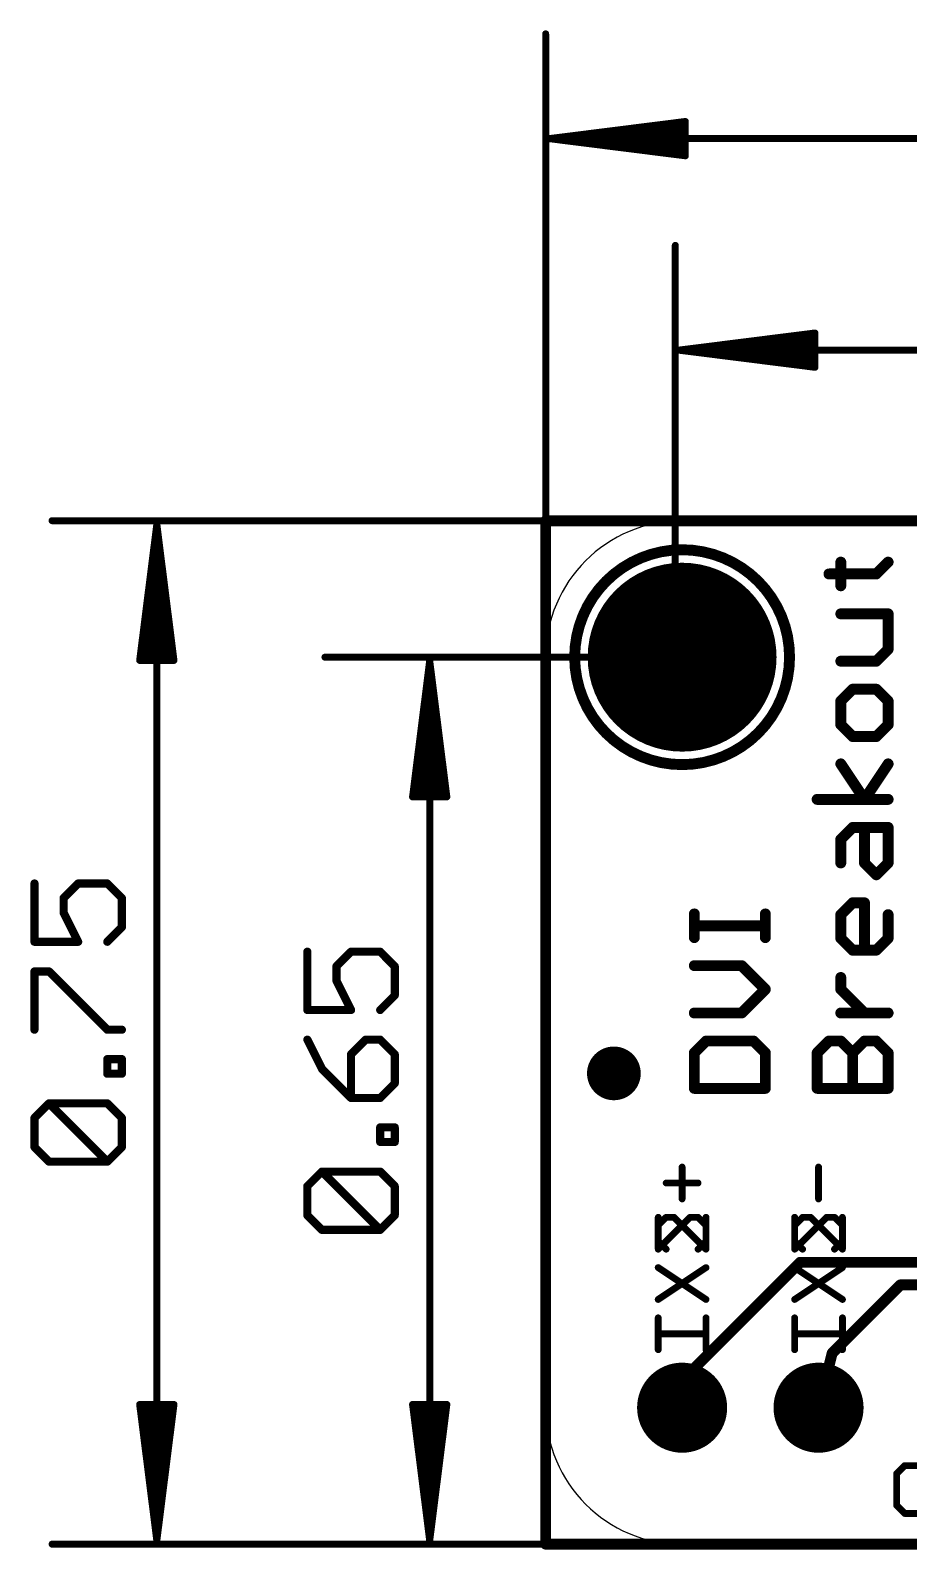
# Model space of a CAD drawing. Extents: x -9.6 to 36.6, y -0.1 to 28.5.
# Drawn here: x -9.59 to 6.76, y -0.1 to 28.18 of the extents above; entities that cross this region are included whole.
import ezdxf

# ---------------------------------------------------------------- set-up
doc = ezdxf.new("R2010")
doc.units = 0
for name, color, linetype in [('1', 12, 'CONTINUOUS'), ('16', 132, 'CONTINUOUS'), ('17', 110, 'CONTINUOUS'), ('20', 53, 'CONTINUOUS'), ('21', 40, 'CONTINUOUS'), ('22', 253, 'CONTINUOUS'), ('47', 253, 'CONTINUOUS')]:
    doc.layers.add(name, color=color, linetype=linetype)

# ---------------------------------------------------------------- blocks, each defined once
blk = doc.blocks.new('PIE')
at = {"const_width": 0.5}
blk.add_lwpolyline([(0, -0.25, 1), (0, 0.25, 1), (0, -0.25)], format="xyb", dxfattribs=at)
blk = doc.blocks.new('ROUNDP')
at = {"const_width": 0.5}
blk.add_lwpolyline([(0, -0.25, 1), (0, 0.25, 1), (0, -0.25)], format="xyb", dxfattribs=at)

msp = doc.modelspace()

# ---------------------------------------------------------------- linework, layer by layer
at = {"layer": '1', "const_width": 0.2032}
for points in [[(0, 19.05), (30.48, 19.05)], [(0, 0), (0, 19.05)], [(4.738, 5.246), (2.794, 3.302)], [(9.114, 5.246), (4.738, 5.246)], [(6.604, 4.826), (5.334, 3.556)], [(10.414, 4.826), (6.604, 4.826)], [(2.794, 3.302), (2.54, 2.54)], [(5.334, 3.556), (5.08, 2.54)], [(30.48, 0), (0, 0)]]:
    msp.add_lwpolyline(points, dxfattribs=at)
at = {"layer": '1', "const_width": 0.1016}
for points in [[(0, 19.1008, 1), (0, 18.9992)], [(0.0508, 19.05, 1), (-0.0508, 19.05)], [(4.738, 5.2968, 1), (4.738, 5.1952)], [(4.7739, 5.2101, 1), (4.7021, 5.2819)], [(6.604, 4.8768, 1), (6.604, 4.7752)], [(6.6399, 4.7901, 1), (6.5681, 4.8619)], [(2.8422, 3.2859, 1), (2.7458, 3.3181)], [(5.2981, 3.5919, 1), (5.3699, 3.5201)], [(5.3833, 3.5437, 1), (5.2847, 3.5683)], [(2.7581, 3.3379, 1), (2.8299, 3.2661)], [(2.4918, 2.5561, 1), (2.5882, 2.5239)], [(5.0307, 2.5523, 1), (5.1293, 2.5277)], [(0, 0.0508, 1), (0, -0.0508)], [(-0.0508, 0, 1), (0.0508, 0)]]:
    msp.add_lwpolyline(points, format="xyb", dxfattribs=at)
at = {"layer": '16', "const_width": 0.2032}
for points in [[(0, 19.05), (30.48, 19.05)], [(0, 0), (0, 19.05)], [(30.48, 0), (0, 0)]]:
    msp.add_lwpolyline(points, dxfattribs=at)
at = {"layer": '16', "const_width": 0.1016}
for points in [[(0, 19.1008, 1), (0, 18.9992)], [(0.0508, 19.05, 1), (-0.0508, 19.05)], [(0, 0.0508, 1), (0, -0.0508)], [(-0.0508, 0, 1), (0.0508, 0)]]:
    msp.add_lwpolyline(points, format="xyb", dxfattribs=at)
at = {"layer": '20'}
for p, q in [((2.54, 19.05), (27.94, 19.05)), ((0, 2.54), (0, 16.51)), ((27.94, 0), (2.54, 0))]:
    msp.add_line(p, q, dxfattribs=at)
for centre, start, end in [((2.54, 16.51), 90, 180), ((2.54, 2.54), 180, 270)]:
    msp.add_arc(centre, 2.54, start, end, dxfattribs=at)
at = {"layer": '21'}
for points, const_width in [([(2.54, 14.51, 1), (2.54, 18.51, 1), (2.54, 14.51)], 0.2032), ([(5.2738, 18.1099, 1), (5.2738, 18.0083)], 0.1016), ([(5.5449, 18.2794, 1), (5.4433, 18.2794)], 0.1016), ([(6.1192, 18.095, 1), (6.191, 18.0232)], 0.1016), ([(6.1551, 18.0083, 1), (6.1551, 18.1099)], 0.1016), ([(6.4113, 18.2435, 1), (6.3395, 18.3153)], 0.1016), ([(5.4433, 17.8388, 1), (5.5449, 17.8388)], 0.1016), ([(5.4941, 17.3676, 1), (5.4941, 17.266)], 0.1016), ([(6.4262, 17.3168, 1), (6.3246, 17.3168)], 0.1016), ([(6.3754, 17.266, 1), (6.3754, 17.3676)], 0.1016), ([(6.3246, 16.6558, 1), (6.4262, 16.6558)], 0.1016), ([(6.4113, 16.6199, 1), (6.3395, 16.6917)], 0.1016), ([(5.4941, 16.4863, 1), (5.4941, 16.3847)], 0.1016), ([(6.1192, 16.4714, 1), (6.191, 16.3996)], 0.1016), ([(6.1551, 16.3847, 1), (6.1551, 16.4863)], 0.1016), ([(5.7144, 15.9643, 1), (5.7144, 15.8627)], 0.1016), ([(5.7504, 15.8776, 1), (5.6785, 15.9494)], 0.1016), ([(6.191, 15.9494, 1), (6.1192, 15.8776)], 0.1016), ([(6.1551, 15.8627, 1), (6.1551, 15.9643)], 0.1016), ([(5.5449, 15.6932, 1), (5.4433, 15.6932)], 0.1016), ([(5.4582, 15.7291, 1), (5.53, 15.6573)], 0.1016), ([(6.4262, 15.6932, 1), (6.3246, 15.6932)], 0.1016), ([(6.3395, 15.6573, 1), (6.4113, 15.7291)], 0.1016), ([(5.53, 15.2885, 1), (5.4582, 15.2166)], 0.1016), ([(5.4433, 15.2525, 1), (5.5449, 15.2525)], 0.1016), ([(6.3246, 15.2525, 1), (6.4262, 15.2525)], 0.1016), ([(6.4113, 15.2166, 1), (6.3395, 15.2885)], 0.1016), ([(5.7144, 15.083, 1), (5.7144, 14.9814)], 0.1016), ([(5.6785, 14.9963, 1), (5.7504, 15.0681)], 0.1016), ([(6.1192, 15.0681, 1), (6.191, 14.9963)], 0.1016), ([(6.1551, 14.9814, 1), (6.1551, 15.083)], 0.1016), ([(5.5364, 14.552, 1), (5.4518, 14.4956)], 0.1016), ([(6.4177, 14.4956, 1), (6.3331, 14.552)], 0.1016), ([(5.0535, 13.9136, 1), (5.0535, 13.812)], 0.1016), ([(5.8925, 13.891, 1), (5.977, 13.8347)], 0.1016), ([(5.8925, 13.8347, 1), (5.977, 13.891)], 0.1016), ([(6.3754, 13.812, 1), (6.3754, 13.9136)], 0.1016), ([(5.7144, 13.3916, 1), (5.7144, 13.29)], 0.1016), ([(5.7504, 13.3049, 1), (5.6785, 13.3768)], 0.1016), ([(5.9856, 13.3408, 1), (5.884, 13.3408)], 0.1016), ([(6.4262, 13.3408, 1), (6.3246, 13.3408)], 0.1016), ([(6.3754, 13.29, 1), (6.3754, 13.3916)], 0.1016), ([(5.5449, 13.1205, 1), (5.4433, 13.1205)], 0.1016), ([(5.4582, 13.1564, 1), (5.53, 13.0846)], 0.1016), ([(5.4433, 12.6799, 1), (5.5449, 12.6799)], 0.1016), ([(5.9707, 12.7158, 1), (5.8988, 12.644)], 0.1016), ([(5.884, 12.6799, 1), (5.9856, 12.6799)], 0.1016), ([(6.3246, 12.6799, 1), (6.4262, 12.6799)], 0.1016), ([(6.4113, 12.644, 1), (6.3395, 12.7158)], 0.1016), ([(6.1192, 12.4955, 1), (6.191, 12.4236)], 0.1016), ([(6.1192, 12.4236, 1), (6.191, 12.4955)], 0.1016), ([(5.7144, 11.9884, 1), (5.7144, 11.8868)], 0.1016), ([(5.7504, 11.9016, 1), (5.6785, 11.9735)], 0.1016), ([(5.9856, 11.9376, 1), (5.884, 11.9376)], 0.1016), ([(5.9348, 11.8868, 1), (5.9348, 11.9884)], 0.1016), ([(2.8183, 11.7308, 1), (2.7167, 11.7308)], 0.1016), ([(2.7675, 11.5613, 1), (2.7675, 11.4597)], 0.1016), ([(4.1402, 11.7308, 1), (4.0386, 11.7308)], 0.1016), ([(4.0894, 11.4597, 1), (4.0894, 11.5613)], 0.1016), ([(5.5449, 11.7172, 1), (5.4433, 11.7172)], 0.1016), ([(5.4582, 11.7532, 1), (5.53, 11.6813)], 0.1016), ([(6.4262, 11.7172, 1), (6.3246, 11.7172)], 0.1016), ([(2.7167, 11.2902, 1), (2.8183, 11.2902)], 0.1016), ([(4.0386, 11.2902, 1), (4.1402, 11.2902)], 0.1016), ([(5.53, 11.3125, 1), (5.4582, 11.2407)], 0.1016), ([(5.4433, 11.2766, 1), (5.5449, 11.2766)], 0.1016), ([(6.3246, 11.2766, 1), (6.4262, 11.2766)], 0.1016), ([(6.4113, 11.2407, 1), (6.3395, 11.3125)], 0.1016), ([(5.7144, 11.1071, 1), (5.7144, 11.0055)], 0.1016), ([(5.6785, 11.0204, 1), (5.7504, 11.0922)], 0.1016), ([(5.884, 11.0563, 1), (5.9856, 11.0563)], 0.1016), ([(6.1192, 11.0922, 1), (6.191, 11.0204)], 0.1016), ([(6.1551, 11.0055, 1), (6.1551, 11.1071)], 0.1016), ([(2.7675, 10.819, 1), (2.7675, 10.7174)], 0.1016), ([(3.6847, 10.8041, 1), (3.6128, 10.7322)], 0.1016), ([(3.6488, 10.7174, 1), (3.6488, 10.819)], 0.1016), ([(5.5449, 10.5478, 1), (5.4433, 10.5478)], 0.1016), ([(4.1253, 10.2916, 1), (4.0535, 10.3634)], 0.1016), ([(4.0535, 10.2916, 1), (4.1253, 10.3634)], 0.1016), ([(5.53, 10.3634, 1), (5.4582, 10.2916)], 0.1016), ([(5.4433, 10.3275, 1), (5.5449, 10.3275)], 0.1016), ([(2.7675, 9.9377, 1), (2.7675, 9.8361)], 0.1016), ([(3.6128, 9.9228, 1), (3.6847, 9.851)], 0.1016), ([(3.6488, 9.8361, 1), (3.6488, 9.9377)], 0.1016), ([(5.4941, 9.9377, 1), (5.4941, 9.8361)], 0.1016), ([(5.8988, 9.851, 1), (5.9707, 9.9228)], 0.1016), ([(6.3754, 9.8361, 1), (6.3754, 9.9377)], 0.1016), ([(2.9878, 9.4157, 1), (2.9878, 9.3141)], 0.1016), ([(3.0237, 9.329, 1), (2.9519, 9.4008)], 0.1016), ([(3.905, 9.4008, 1), (3.8332, 9.329)], 0.1016), ([(3.8691, 9.3141, 1), (3.8691, 9.4157)], 0.1016), ([(5.2738, 9.4157, 1), (5.2738, 9.3141)], 0.1016), ([(5.3097, 9.329, 1), (5.2379, 9.4008)], 0.1016), ([(5.53, 9.4008, 1), (5.4582, 9.329)], 0.1016), ([(5.4941, 9.3141, 1), (5.4941, 9.4157)], 0.1016), ([(5.9348, 9.4157, 1), (5.9348, 9.3141)], 0.1016), ([(5.9707, 9.329, 1), (5.8988, 9.4008)], 0.1016), ([(6.191, 9.4008, 1), (6.1192, 9.329)], 0.1016), ([(6.1551, 9.3141, 1), (6.1551, 9.4157)], 0.1016), ([(2.8183, 9.1446, 1), (2.7167, 9.1446)], 0.1016), ([(2.7316, 9.1805, 1), (2.8034, 9.1086)], 0.1016), ([(4.1402, 9.1446, 1), (4.0386, 9.1446)], 0.1016), ([(4.0535, 9.1086, 1), (4.1253, 9.1805)], 0.1016), ([(5.1043, 9.1446, 1), (5.0027, 9.1446)], 0.1016), ([(5.0176, 9.1805, 1), (5.0894, 9.1086)], 0.1016), ([(5.7652, 9.1446, 1), (5.6636, 9.1446)], 0.1016), ([(5.6785, 9.1805, 1), (5.7504, 9.1086)], 0.1016), ([(5.6785, 9.1086, 1), (5.7504, 9.1805)], 0.1016), ([(6.4262, 9.1446, 1), (6.3246, 9.1446)], 0.1016), ([(6.3395, 9.1086, 1), (6.4113, 9.1805)], 0.1016), ([(2.7675, 8.5344, 1), (2.7675, 8.4328)], 0.1016), ([(2.7167, 8.4836, 1), (2.8183, 8.4836)], 0.1016), ([(4.0386, 8.4836, 1), (4.1402, 8.4836)], 0.1016), ([(4.0894, 8.4328, 1), (4.0894, 8.5344)], 0.1016), ([(5.0535, 8.5344, 1), (5.0535, 8.4328)], 0.1016), ([(5.0027, 8.4836, 1), (5.1043, 8.4836)], 0.1016), ([(5.6636, 8.4836, 1), (5.7652, 8.4836)], 0.1016), ([(6.3246, 8.4836, 1), (6.4262, 8.4836)], 0.1016), ([(6.3754, 8.4328, 1), (6.3754, 8.5344)], 0.1016), ([(2.5714, 7.0192, 1), (2.5079, 7.0192)], 0.0635), ([(5.1114, 7.0192, 1), (5.0479, 7.0192)], 0.0635), ([(2.243, 6.7544, 1), (2.243, 6.6909)], 0.0635), ([(2.8362, 6.6909, 1), (2.8362, 6.7544)], 0.0635), ([(2.5079, 6.4261, 1), (2.5714, 6.4261)], 0.0635), ([(5.0479, 6.4261, 1), (5.1114, 6.4261)], 0.0635), ([(2.1265, 5.9354, 1), (2.063, 5.9354)], 0.0635), ([(2.0723, 5.9579, 1), (2.1172, 5.913)], 0.0635), ([(2.243, 6.1155, 1), (2.243, 6.052)], 0.0635), ([(2.2655, 6.0613, 1), (2.2206, 6.1062)], 0.0635), ([(2.4138, 6.1062, 1), (2.3689, 6.0613)], 0.0635), ([(2.3913, 6.052, 1), (2.3913, 6.1155)], 0.0635), ([(3.0163, 6.0837, 1), (2.9527, 6.0837)], 0.0635), ([(4.6665, 5.9354, 1), (4.603, 5.9354)], 0.0635), ([(4.6123, 5.9579, 1), (4.6572, 5.913)], 0.0635), ([(4.783, 6.1155, 1), (4.783, 6.052)], 0.0635), ([(4.8055, 6.0613, 1), (4.7606, 6.1062)], 0.0635), ([(4.9538, 6.1062, 1), (4.9089, 6.0613)], 0.0635), ([(4.9313, 6.052, 1), (4.9313, 6.1155)], 0.0635), ([(5.5563, 6.0837, 1), (5.4928, 6.0837)], 0.0635), ([(2.1172, 5.6613, 1), (2.0723, 5.6164)], 0.0635), ([(2.063, 5.6388, 1), (2.1265, 5.6388)], 0.0635), ([(4.6572, 5.6613, 1), (4.6123, 5.6164)], 0.0635), ([(4.603, 5.6388, 1), (4.6665, 5.6388)], 0.0635), ([(2.2206, 5.4681, 1), (2.2655, 5.513)], 0.0635), ([(2.9527, 5.4905, 1), (3.0163, 5.4905)], 0.0635), ([(2.962, 5.4681, 1), (3.007, 5.513)], 0.0635), ([(4.7606, 5.4681, 1), (4.8055, 5.513)], 0.0635), ([(5.4928, 5.4905, 1), (5.5563, 5.4905)], 0.0635), ([(5.502, 5.4681, 1), (5.547, 5.513)], 0.0635), ([(2.1124, 5.1746, 1), (2.0771, 5.1218)], 0.0635), ([(3.0021, 5.1218, 1), (2.9669, 5.1746)], 0.0635), ([(4.6524, 5.1746, 1), (4.6171, 5.1218)], 0.0635), ([(5.5421, 5.1218, 1), (5.5069, 5.1746)], 0.0635), ([(2.0771, 4.5814, 1), (2.1124, 4.5286)], 0.0635), ([(2.9669, 4.5286, 1), (3.0021, 4.5814)], 0.0635), ([(4.6171, 4.5814, 1), (4.6524, 4.5286)], 0.0635), ([(5.5069, 4.5286, 1), (5.5421, 4.5814)], 0.0635), ([(2.1265, 4.2127, 1), (2.063, 4.2127)], 0.0635), ([(4.6665, 4.2127, 1), (4.603, 4.2127)], 0.0635), ([(2.0947, 3.9478, 1), (2.0947, 3.8843)], 0.0635), ([(2.9845, 3.8843, 1), (2.9845, 3.9478)], 0.0635), ([(4.6347, 3.9478, 1), (4.6347, 3.8843)], 0.0635), ([(5.5245, 3.8843, 1), (5.5245, 3.9478)], 0.0635), ([(2.063, 3.6195, 1), (2.1265, 3.6195)], 0.0635), ([(4.603, 3.6195, 1), (4.6665, 3.6195)], 0.0635), ([(6.6825, 1.493, 1), (6.6825, 1.4295)], 0.0635), ([(6.705, 1.4388, 1), (6.6601, 1.4837)], 0.0635), ([(6.566, 1.313, 1), (6.5025, 1.313)], 0.0635), ([(6.5118, 1.3354, 1), (6.5567, 1.2905)], 0.0635), ([(6.5567, 0.7422, 1), (6.5118, 0.6973)], 0.0635), ([(6.5025, 0.7198, 1), (6.566, 0.7198)], 0.0635), ([(6.6825, 0.6033, 1), (6.6825, 0.5397)], 0.0635), ([(6.6601, 0.549, 1), (6.705, 0.594)], 0.0635)]:
    msp.add_lwpolyline(points, format="xyb", dxfattribs=dict(at, const_width=const_width))
for points, const_width in [([(5.2738, 18.0591), (6.1551, 18.0591)], 0.2032), ([(5.4941, 17.8388), (5.4941, 18.2794)], 0.2032), ([(6.1551, 18.0591), (6.3754, 18.2794)], 0.2032), ([(6.3754, 17.3168), (5.4941, 17.3168)], 0.2032), ([(6.3754, 16.6558), (6.3754, 17.3168)], 0.2032), ([(6.1551, 16.4355), (6.3754, 16.6558)], 0.2032), ([(5.4941, 16.4355), (6.1551, 16.4355)], 0.2032), ([(5.7144, 15.9135), (5.4941, 15.6932)], 0.2032), ([(6.1551, 15.9135), (5.7144, 15.9135)], 0.2032), ([(6.3754, 15.6932), (6.1551, 15.9135)], 0.2032), ([(5.4941, 15.6932), (5.4941, 15.2525)], 0.2032), ([(6.3754, 15.2525), (6.3754, 15.6932)], 0.2032), ([(5.4941, 15.2525), (5.7144, 15.0322)], 0.2032), ([(6.1551, 15.0322), (6.3754, 15.2525)], 0.2032), ([(5.7144, 15.0322), (6.1551, 15.0322)], 0.2032), ([(5.9348, 13.8628), (5.4941, 14.5238)], 0.2032), ([(6.3754, 14.5238), (5.9348, 13.8628)], 0.2032), ([(6.3754, 13.8628), (5.0535, 13.8628)], 0.2032), ([(5.4941, 13.1205), (5.7144, 13.3408)], 0.2032), ([(5.7144, 13.3408), (6.3754, 13.3408)], 0.2032), ([(5.9348, 12.6799), (5.9348, 13.3408)], 0.2032), ([(6.3754, 13.3408), (6.3754, 12.6799)], 0.2032), ([(5.4941, 12.6799), (5.4941, 13.1205)], 0.2032), ([(6.1551, 12.4596), (5.9348, 12.6799)], 0.2032), ([(6.3754, 12.6799), (6.1551, 12.4596)], 0.2032), ([(5.4941, 11.7172), (5.7144, 11.9376)], 0.2032), ([(5.7144, 11.9376), (5.9348, 11.9376)], 0.2032), ([(5.9348, 11.9376), (5.9348, 11.0563)], 0.2032), ([(2.7675, 11.2902), (2.7675, 11.7308)], 0.2032), ([(4.0894, 11.5105), (2.7675, 11.5105)], 0.2032), ([(4.0894, 11.2902), (4.0894, 11.7308)], 0.2032), ([(5.4941, 11.2766), (5.4941, 11.7172)], 0.2032), ([(6.3754, 11.7172), (6.3754, 11.2766)], 0.2032), ([(5.7144, 11.0563), (5.4941, 11.2766)], 0.2032), ([(6.3754, 11.2766), (6.1551, 11.0563)], 0.2032), ([(6.1551, 11.0563), (5.7144, 11.0563)], 0.2032), ([(3.6488, 10.7682), (2.7675, 10.7682)], 0.2032), ([(4.0894, 10.3275), (3.6488, 10.7682)], 0.2032), ([(5.4941, 10.3275), (5.4941, 10.5478)], 0.2032), ([(3.6488, 9.8869), (4.0894, 10.3275)], 0.2032), ([(5.9348, 9.8869), (5.4941, 10.3275)], 0.2032), ([(2.7675, 9.8869), (3.6488, 9.8869)], 0.2032), ([(6.3754, 9.8869), (5.4941, 9.8869)], 0.2032), ([(2.9878, 9.3649), (2.7675, 9.1446)], 0.2032), ([(3.8691, 9.3649), (2.9878, 9.3649)], 0.2032), ([(4.0894, 9.1446), (3.8691, 9.3649)], 0.2032), ([(5.0535, 9.1446), (5.2738, 9.3649)], 0.2032), ([(5.2738, 9.3649), (5.4941, 9.3649)], 0.2032), ([(5.4941, 9.3649), (5.7144, 9.1446)], 0.2032), ([(5.7144, 9.1446), (5.9348, 9.3649)], 0.2032), ([(5.9348, 9.3649), (6.1551, 9.3649)], 0.2032), ([(6.1551, 9.3649), (6.3754, 9.1446)], 0.2032), ([(2.7675, 9.1446), (2.7675, 8.4836)], 0.2032), ([(4.0894, 8.4836), (4.0894, 9.1446)], 0.2032), ([(5.0535, 8.4836), (5.0535, 9.1446)], 0.2032), ([(5.7144, 8.4836), (5.7144, 9.1446)], 0.2032), ([(6.3754, 9.1446), (6.3754, 8.4836)], 0.2032), ([(2.7675, 8.4836), (4.0894, 8.4836)], 0.2032), ([(6.3754, 8.4836), (5.0535, 8.4836)], 0.2032), ([(2.5396, 6.4261), (2.5396, 7.0192)], 0.127), ([(5.0796, 6.4261), (5.0796, 7.0192)], 0.127), ([(2.243, 6.7226), (2.8362, 6.7226)], 0.127), ([(2.243, 6.0837), (2.0947, 5.9354)], 0.127), ([(2.0947, 5.9354), (2.0947, 5.6388)], 0.127), ([(2.3913, 6.0837), (2.243, 6.0837)], 0.127), ([(2.9845, 5.4905), (2.3913, 6.0837)], 0.127), ([(2.9845, 6.0837), (2.9845, 5.4905)], 0.127), ([(4.783, 6.0837), (4.6347, 5.9354)], 0.127), ([(4.6347, 5.9354), (4.6347, 5.6388)], 0.127), ([(4.9313, 6.0837), (4.783, 6.0837)], 0.127), ([(5.5245, 5.4905), (4.9313, 6.0837)], 0.127), ([(5.5245, 6.0837), (5.5245, 5.4905)], 0.127), ([(2.0947, 5.6388), (2.243, 5.4905)], 0.127), ([(4.6347, 5.6388), (4.783, 5.4905)], 0.127), ([(2.0947, 4.555), (2.9845, 5.1482)], 0.127), ([(2.0947, 5.1482), (2.9845, 4.555)], 0.127), ([(4.6347, 4.555), (5.5245, 5.1482)], 0.127), ([(4.6347, 5.1482), (5.5245, 4.555)], 0.127), ([(2.0947, 3.6195), (2.0947, 4.2127)], 0.127), ([(4.6347, 3.6195), (4.6347, 4.2127)], 0.127), ([(2.9845, 3.9161), (2.0947, 3.9161)], 0.127), ([(5.5245, 3.9161), (4.6347, 3.9161)], 0.127), ([(6.6825, 1.4613), (6.5342, 1.313)], 0.127), ([(6.9791, 1.4613), (6.6825, 1.4613)], 0.127), ([(6.5342, 1.313), (6.5342, 0.7198)], 0.127), ([(6.5342, 0.7198), (6.6825, 0.5715)], 0.127), ([(6.6825, 0.5715), (6.9791, 0.5715)], 0.127)]:
    msp.add_lwpolyline(points, dxfattribs=dict(at, const_width=const_width))
at = {"layer": '22', "const_width": 0.127}
for points in [[(2.5404, 6.4261), (2.5404, 7.0192)], [(5.0804, 6.4261), (5.0804, 7.0192)], [(2.837, 6.7226), (2.2438, 6.7226)], [(2.0955, 6.0837), (2.0955, 5.4905)], [(2.0955, 5.4905), (2.6887, 6.0837)], [(2.6887, 6.0837), (2.837, 6.0837)], [(2.837, 6.0837), (2.9853, 5.9354)], [(2.9853, 5.9354), (2.9853, 5.6388)], [(4.6355, 6.0837), (4.6355, 5.4905)], [(4.6355, 5.4905), (5.2287, 6.0837)], [(5.2287, 6.0837), (5.377, 6.0837)], [(5.377, 6.0837), (5.5253, 5.9354)], [(5.5253, 5.9354), (5.5253, 5.6388)], [(2.9853, 5.6388), (2.837, 5.4905)], [(5.5253, 5.6388), (5.377, 5.4905)], [(2.9853, 4.555), (2.0955, 5.1482)], [(2.9853, 5.1482), (2.0955, 4.555)], [(5.5253, 4.555), (4.6355, 5.1482)], [(5.5253, 5.1482), (4.6355, 4.555)], [(2.9853, 3.6195), (2.9853, 4.2127)], [(5.5253, 3.6195), (5.5253, 4.2127)], [(2.0955, 3.9161), (2.9853, 3.9161)], [(4.6355, 3.9161), (5.5253, 3.9161)]]:
    msp.add_lwpolyline(points, dxfattribs=at)
at = {"layer": '22', "const_width": 0.0635}
for points in [[(2.5721, 7.0192, 1), (2.5086, 7.0192)], [(5.1121, 7.0192, 1), (5.0486, 7.0192)], [(2.2438, 6.7544, 1), (2.2438, 6.6909)], [(2.837, 6.6909, 1), (2.837, 6.7544)], [(2.5086, 6.4261, 1), (2.5721, 6.4261)], [(5.0486, 6.4261, 1), (5.1121, 6.4261)], [(2.1273, 6.0837, 1), (2.0637, 6.0837)], [(2.6887, 6.1155, 1), (2.6887, 6.052)], [(2.7111, 6.0613, 1), (2.6662, 6.1062)], [(2.8594, 6.1062, 1), (2.8145, 6.0613)], [(2.837, 6.052, 1), (2.837, 6.1155)], [(3.017, 5.9354, 1), (2.9535, 5.9354)], [(2.9628, 5.913, 1), (3.0077, 5.9579)], [(4.6673, 6.0837, 1), (4.6038, 6.0837)], [(5.2287, 6.1155, 1), (5.2287, 6.052)], [(5.2511, 6.0613, 1), (5.2062, 6.1062)], [(5.3994, 6.1062, 1), (5.3545, 6.0613)], [(5.377, 6.052, 1), (5.377, 6.1155)], [(5.557, 5.9354, 1), (5.4935, 5.9354)], [(5.5028, 5.913, 1), (5.5477, 5.9579)], [(2.9535, 5.6388, 1), (3.017, 5.6388)], [(3.0077, 5.6164, 1), (2.9628, 5.6613)], [(5.4935, 5.6388, 1), (5.557, 5.6388)], [(5.5477, 5.6164, 1), (5.5028, 5.6613)], [(2.0637, 5.4905, 1), (2.1273, 5.4905)], [(2.073, 5.513, 1), (2.118, 5.4681)], [(2.8145, 5.513, 1), (2.8594, 5.4681)], [(4.613, 5.513, 1), (4.658, 5.4681)], [(4.6038, 5.4905, 1), (4.6673, 5.4905)], [(5.3545, 5.513, 1), (5.3994, 5.4681)], [(2.1131, 5.1746, 1), (2.0779, 5.1218)], [(3.0029, 5.1218, 1), (2.9676, 5.1746)], [(4.6531, 5.1746, 1), (4.6179, 5.1218)], [(5.5429, 5.1218, 1), (5.5076, 5.1746)], [(2.0779, 4.5814, 1), (2.1131, 4.5286)], [(2.9676, 4.5286, 1), (3.0029, 4.5814)], [(4.6179, 4.5814, 1), (4.6531, 4.5286)], [(5.5076, 4.5286, 1), (5.5429, 4.5814)], [(3.017, 4.2127, 1), (2.9535, 4.2127)], [(5.557, 4.2127, 1), (5.4935, 4.2127)], [(2.0955, 3.9478, 1), (2.0955, 3.8843)], [(2.9853, 3.8843, 1), (2.9853, 3.9478)], [(4.6355, 3.9478, 1), (4.6355, 3.8843)], [(5.5253, 3.8843, 1), (5.5253, 3.9478)], [(2.9535, 3.6195, 1), (3.017, 3.6195)], [(5.4935, 3.6195, 1), (5.557, 3.6195)]]:
    msp.add_lwpolyline(points, format="xyb", dxfattribs=at)
at = {"layer": '47'}
for points, const_width in [([(0, 19.05), (0, 28.112)], 0.13), ([(0.065, 26.162), (2.6, 26.4812)], 0.13), ([(0.065, 26.162), (2.6, 26.422)], 0.13), ([(0.065, 26.162), (2.6, 26.292)], 0.13), ([(2.6, 26.4812), (2.6, 25.8428)], 0.13), ([(0.065, 26.162), (30.415, 26.162)], 0.13), ([(2.6, 25.8428), (0.065, 26.162)], 0.13), ([(2.6, 26.032), (0.065, 26.162)], 0.13), ([(2.6, 25.902), (0.065, 26.162)], 0.13), ([(2.413, 16.51), (2.413, 24.175)], 0.13), ([(2.478, 22.225), (5.013, 22.5442)], 0.13), ([(2.478, 22.225), (5.013, 22.485)], 0.13), ([(2.478, 22.225), (5.013, 22.355)], 0.13), ([(5.013, 22.5442), (5.013, 21.9058)], 0.13), ([(2.478, 22.225), (27.875, 22.225)], 0.13), ([(5.013, 21.9058), (2.478, 22.225)], 0.13), ([(5.013, 22.095), (2.478, 22.225)], 0.13), ([(5.013, 21.965), (2.478, 22.225)], 0.13), ([(0, 19.05), (-9.189, 19.05)], 0.13), ([(-7.239, 18.985), (-7.5582, 16.45)], 0.13), ([(-7.239, 18.985), (-7.499, 16.45)], 0.13), ([(-7.239, 18.985), (-7.369, 16.45)], 0.13), ([(-7.239, 0.065), (-7.239, 18.985)], 0.13), ([(-6.9198, 16.45), (-7.239, 18.985)], 0.13), ([(-7.109, 16.45), (-7.239, 18.985)], 0.13), ([(-6.979, 16.45), (-7.239, 18.985)], 0.13), ([(-7.5582, 16.45), (-6.9198, 16.45)], 0.13), ([(2.413, 16.51), (-4.109, 16.51)], 0.13), ([(-2.159, 16.445), (-2.4782, 13.91)], 0.13), ([(-2.159, 16.445), (-2.419, 13.91)], 0.13), ([(-2.159, 16.445), (-2.289, 13.91)], 0.13), ([(-2.159, 16.445), (-2.159, 0.065)], 0.13), ([(-1.8398, 13.91), (-2.159, 16.445)], 0.13), ([(-2.029, 13.91), (-2.159, 16.445)], 0.13), ([(-1.899, 13.91), (-2.159, 16.445)], 0.13), ([(-2.4782, 13.91), (-1.8398, 13.91)], 0.13), ([(-9.5167, 12.2974), (-9.5167, 11.2127)], 0.1524), ([(-8.9744, 12.0262), (-8.7032, 12.2974)], 0.1524), ([(-8.7032, 12.2974), (-8.1609, 12.2974)], 0.1524), ([(-8.1609, 12.2974), (-7.8897, 12.0262)], 0.1524), ([(-8.9744, 11.755), (-8.9744, 12.0262)], 0.1524), ([(-7.8897, 12.0262), (-7.8897, 11.4839)], 0.1524), ([(-8.7032, 11.2127), (-8.9744, 11.755)], 0.1524), ([(-7.8897, 11.4839), (-8.1609, 11.2127)], 0.1524), ([(-9.5167, 11.2127), (-8.7032, 11.2127)], 0.1524), ([(-4.4367, 11.0274), (-4.4367, 9.9427)], 0.1524), ([(-3.8944, 10.7562), (-3.6232, 11.0274)], 0.1524), ([(-3.6232, 11.0274), (-3.0809, 11.0274)], 0.1524), ([(-3.0809, 11.0274), (-2.8097, 10.7562)], 0.1524), ([(-3.8944, 10.485), (-3.8944, 10.7562)], 0.1524), ([(-2.8097, 10.7562), (-2.8097, 10.2139)], 0.1524), ([(-9.5167, 9.5755), (-9.5167, 10.6602)], 0.1524), ([(-9.5167, 10.6602), (-9.2455, 10.6602)], 0.1524), ([(-9.2455, 10.6602), (-8.1609, 9.5755)], 0.1524), ([(-3.6232, 9.9427), (-3.8944, 10.485)], 0.1524), ([(-2.8097, 10.2139), (-3.0809, 9.9427)], 0.1524), ([(-4.4367, 9.9427), (-3.6232, 9.9427)], 0.1524), ([(-8.1609, 9.5755), (-7.8897, 9.5755)], 0.1524), ([(-4.4367, 9.3902), (-4.1655, 8.8479)], 0.1524), ([(-3.352, 9.3902), (-3.6232, 9.119)], 0.1524), ([(-3.0809, 9.3902), (-3.352, 9.3902)], 0.1524), ([(-2.8097, 9.119), (-3.0809, 9.3902)], 0.1524), ([(-8.1609, 8.757), (-8.1609, 9.0281)], 0.1524), ([(-8.1609, 9.0281), (-7.8897, 9.0281)], 0.1524), ([(-7.8897, 9.0281), (-7.8897, 8.757)], 0.1524), ([(-3.6232, 9.119), (-3.6232, 8.3055)], 0.1524), ([(-2.8097, 8.5767), (-2.8097, 9.119)], 0.1524), ([(-7.8897, 8.757), (-8.1609, 8.757)], 0.1524), ([(-4.1655, 8.8479), (-3.6232, 8.3055)], 0.1524), ([(-3.0809, 8.3055), (-2.8097, 8.5767)], 0.1524), ([(-9.5167, 7.9333), (-9.2455, 8.2045)], 0.1524), ([(-9.2455, 8.2045), (-8.1609, 8.2045)], 0.1524), ([(-8.1609, 7.1198), (-9.2455, 8.2045)], 0.1524), ([(-8.1609, 8.2045), (-7.8897, 7.9333)], 0.1524), ([(-3.6232, 8.3055), (-3.0809, 8.3055)], 0.1524), ([(-9.5167, 7.391), (-9.5167, 7.9333)], 0.1524), ([(-7.8897, 7.9333), (-7.8897, 7.391)], 0.1524), ([(-3.0809, 7.487), (-3.0809, 7.7581)], 0.1524), ([(-3.0809, 7.7581), (-2.8097, 7.7581)], 0.1524), ([(-2.8097, 7.7581), (-2.8097, 7.487)], 0.1524), ([(-9.2455, 7.1198), (-9.5167, 7.391)], 0.1524), ([(-7.8897, 7.391), (-8.1609, 7.1198)], 0.1524), ([(-2.8097, 7.487), (-3.0809, 7.487)], 0.1524), ([(-8.1609, 7.1198), (-9.2455, 7.1198)], 0.1524), ([(-4.4367, 6.6633), (-4.1655, 6.9345)], 0.1524), ([(-4.1655, 6.9345), (-3.0809, 6.9345)], 0.1524), ([(-3.0809, 5.8498), (-4.1655, 6.9345)], 0.1524), ([(-3.0809, 6.9345), (-2.8097, 6.6633)], 0.1524), ([(-4.4367, 6.121), (-4.4367, 6.6633)], 0.1524), ([(-2.8097, 6.6633), (-2.8097, 6.121)], 0.1524), ([(-4.1655, 5.8498), (-4.4367, 6.121)], 0.1524), ([(-2.8097, 6.121), (-3.0809, 5.8498)], 0.1524), ([(-3.0809, 5.8498), (-4.1655, 5.8498)], 0.1524), ([(-7.239, 0.065), (-7.5582, 2.6)], 0.13), ([(-7.5582, 2.6), (-6.9198, 2.6)], 0.13), ([(-7.239, 0.065), (-7.499, 2.6)], 0.13), ([(-7.239, 0.065), (-7.369, 2.6)], 0.13), ([(-6.9198, 2.6), (-7.239, 0.065)], 0.13), ([(-7.109, 2.6), (-7.239, 0.065)], 0.13), ([(-6.979, 2.6), (-7.239, 0.065)], 0.13), ([(-2.159, 0.065), (-2.4782, 2.6)], 0.13), ([(-2.4782, 2.6), (-1.8398, 2.6)], 0.13), ([(-2.159, 0.065), (-2.419, 2.6)], 0.13), ([(-2.159, 0.065), (-2.289, 2.6)], 0.13), ([(-1.8398, 2.6), (-2.159, 0.065)], 0.13), ([(-2.029, 2.6), (-2.159, 0.065)], 0.13), ([(-1.899, 2.6), (-2.159, 0.065)], 0.13), ([(0, 0), (-9.189, 0)], 0.13), ([(2.413, 0), (-4.109, 0)], 0.13)]:
    msp.add_lwpolyline(points, dxfattribs=dict(at, const_width=const_width))
for points, const_width in [([(0.0325, 28.112, 1), (-0.0325, 28.112)], 0.065), ([(2.6325, 26.4812, 1), (2.5675, 26.4812)], 0.065), ([(2.6041, 26.449, 1), (2.5959, 26.5135)], 0.065), ([(2.6033, 26.3897, 1), (2.5967, 26.4543)], 0.065), ([(2.6017, 26.2595, 1), (2.5983, 26.3245)], 0.065), ([(0.065, 26.1945, 1), (0.065, 26.1295)], 0.065), ([(0.0691, 26.1942, 1), (0.0609, 26.1298)], 0.065), ([(0.0633, 26.1945, 1), (0.0667, 26.1295)], 0.065), ([(0.0667, 26.1945, 1), (0.0633, 26.1295)], 0.065), ([(0.0683, 26.1943, 1), (0.0617, 26.1297)], 0.065), ([(0.0617, 26.1943, 1), (0.0683, 26.1297)], 0.065), ([(0.0609, 26.1942, 1), (0.0691, 26.1298)], 0.065), ([(2.5983, 25.9995, 1), (2.6017, 26.0645)], 0.065), ([(2.5675, 25.8428, 1), (2.6325, 25.8428)], 0.065), ([(2.5959, 25.8105, 1), (2.6041, 25.875)], 0.065), ([(2.5967, 25.8697, 1), (2.6033, 25.9343)], 0.065), ([(2.4455, 24.175, 1), (2.3805, 24.175)], 0.065), ([(5.0455, 22.5442, 1), (4.9805, 22.5442)], 0.065), ([(5.0171, 22.512, 1), (5.0089, 22.5765)], 0.065), ([(5.0163, 22.4527, 1), (5.0097, 22.5173)], 0.065), ([(5.0147, 22.3225, 1), (5.0113, 22.3875)], 0.065), ([(2.478, 22.2575, 1), (2.478, 22.1925)], 0.065), ([(2.4821, 22.2572, 1), (2.4739, 22.1928)], 0.065), ([(2.4763, 22.2575, 1), (2.4797, 22.1925)], 0.065), ([(2.4797, 22.2575, 1), (2.4763, 22.1925)], 0.065), ([(2.4813, 22.2573, 1), (2.4747, 22.1927)], 0.065), ([(2.4747, 22.2573, 1), (2.4813, 22.1927)], 0.065), ([(2.4739, 22.2572, 1), (2.4821, 22.1928)], 0.065), ([(5.0113, 22.0625, 1), (5.0147, 22.1275)], 0.065), ([(4.9805, 21.9058, 1), (5.0455, 21.9058)], 0.065), ([(5.0089, 21.8735, 1), (5.0171, 21.938)], 0.065), ([(5.0097, 21.9327, 1), (5.0163, 21.9973)], 0.065), ([(-9.189, 19.0825, 1), (-9.189, 19.0175)], 0.065), ([(-7.2065, 18.985, 1), (-7.2715, 18.985)], 0.065), ([(-7.2068, 18.9891, 1), (-7.2712, 18.9809)], 0.065), ([(-7.2065, 18.9833, 1), (-7.2715, 18.9867)], 0.065), ([(-7.2065, 18.9867, 1), (-7.2715, 18.9833)], 0.065), ([(-7.2067, 18.9883, 1), (-7.2713, 18.9817)], 0.065), ([(-7.2067, 18.9817, 1), (-7.2713, 18.9883)], 0.065), ([(-7.2068, 18.9809, 1), (-7.2712, 18.9891)], 0.065), ([(-0.0325, 19.05, 1), (0.0325, 19.05)], 0.065), ([(0, 19.0175, 1), (0, 19.0825)], 0.065), ([(-7.5905, 16.4541, 1), (-7.526, 16.4459)], 0.065), ([(-7.5582, 16.4825, 1), (-7.5582, 16.4175)], 0.065), ([(-7.5313, 16.4533, 1), (-7.4667, 16.4467)], 0.065), ([(-7.4015, 16.4517, 1), (-7.3365, 16.4483)], 0.065), ([(-7.1415, 16.4483, 1), (-7.0765, 16.4517)], 0.065), ([(-7.0113, 16.4467, 1), (-6.9467, 16.4533)], 0.065), ([(-6.952, 16.4459, 1), (-6.8875, 16.4541)], 0.065), ([(-6.9198, 16.4175, 1), (-6.9198, 16.4825)], 0.065), ([(-4.109, 16.5425, 1), (-4.109, 16.4775)], 0.065), ([(-2.1265, 16.445, 1), (-2.1915, 16.445)], 0.065), ([(-2.1268, 16.4491, 1), (-2.1912, 16.4409)], 0.065), ([(-2.1265, 16.4433, 1), (-2.1915, 16.4467)], 0.065), ([(-2.1265, 16.4467, 1), (-2.1915, 16.4433)], 0.065), ([(-2.1267, 16.4483, 1), (-2.1913, 16.4417)], 0.065), ([(-2.1267, 16.4417, 1), (-2.1913, 16.4483)], 0.065), ([(-2.1268, 16.4409, 1), (-2.1912, 16.4491)], 0.065), ([(2.3805, 16.51, 1), (2.4455, 16.51)], 0.065), ([(2.413, 16.4775, 1), (2.413, 16.5425)], 0.065), ([(-2.5105, 13.9141, 1), (-2.446, 13.9059)], 0.065), ([(-2.4782, 13.9425, 1), (-2.4782, 13.8775)], 0.065), ([(-2.4513, 13.9133, 1), (-2.3867, 13.9067)], 0.065), ([(-2.3215, 13.9117, 1), (-2.2565, 13.9083)], 0.065), ([(-2.0615, 13.9083, 1), (-1.9965, 13.9117)], 0.065), ([(-1.9313, 13.9067, 1), (-1.8667, 13.9133)], 0.065), ([(-1.872, 13.9059, 1), (-1.8075, 13.9141)], 0.065), ([(-1.8398, 13.8775, 1), (-1.8398, 13.9425)], 0.065), ([(-9.4786, 12.2974, 1), (-9.5548, 12.2974)], 0.0762), ([(-8.7032, 12.3355, 1), (-8.7032, 12.2593)], 0.0762), ([(-8.6763, 12.2704, 1), (-8.7301, 12.3243)], 0.0762), ([(-8.1339, 12.3243, 1), (-8.1878, 12.2704)], 0.0762), ([(-8.1609, 12.2593, 1), (-8.1609, 12.3355)], 0.0762), ([(-8.9363, 12.0262, 1), (-9.0125, 12.0262)], 0.0762), ([(-9.0013, 12.0531, 1), (-8.9474, 11.9993)], 0.0762), ([(-7.8516, 12.0262, 1), (-7.9278, 12.0262)], 0.0762), ([(-7.9166, 11.9993, 1), (-7.8628, 12.0531)], 0.0762), ([(-9.0125, 11.755, 1), (-8.9363, 11.755)], 0.0762), ([(-8.9403, 11.7721, 1), (-9.0084, 11.738)], 0.0762), ([(-7.9278, 11.4839, 1), (-7.8516, 11.4839)], 0.0762), ([(-7.8628, 11.4569, 1), (-7.9166, 11.5108)], 0.0762), ([(-9.5167, 11.2508, 1), (-9.5167, 11.1746)], 0.0762), ([(-9.5548, 11.2127, 1), (-9.4786, 11.2127)], 0.0762), ([(-8.7373, 11.1957, 1), (-8.6691, 11.2297)], 0.0762), ([(-8.7032, 11.1746, 1), (-8.7032, 11.2508)], 0.0762), ([(-8.1878, 11.2396, 1), (-8.1339, 11.1858)], 0.0762), ([(-4.3986, 11.0274, 1), (-4.4748, 11.0274)], 0.0762), ([(-3.6232, 11.0655, 1), (-3.6232, 10.9893)], 0.0762), ([(-3.5963, 11.0004, 1), (-3.6501, 11.0543)], 0.0762), ([(-3.0539, 11.0543, 1), (-3.1078, 11.0004)], 0.0762), ([(-3.0809, 10.9893, 1), (-3.0809, 11.0655)], 0.0762), ([(-3.8563, 10.7562, 1), (-3.9325, 10.7562)], 0.0762), ([(-3.9213, 10.7831, 1), (-3.8674, 10.7293)], 0.0762), ([(-2.7716, 10.7562, 1), (-2.8478, 10.7562)], 0.0762), ([(-2.8366, 10.7293, 1), (-2.7828, 10.7831)], 0.0762), ([(-9.4786, 10.6602, 1), (-9.5548, 10.6602)], 0.0762), ([(-9.5167, 10.6983, 1), (-9.5167, 10.6221)], 0.0762), ([(-9.2186, 10.6871, 1), (-9.2725, 10.6333)], 0.0762), ([(-9.2455, 10.6221, 1), (-9.2455, 10.6983)], 0.0762), ([(-3.9325, 10.485, 1), (-3.8563, 10.485)], 0.0762), ([(-3.8603, 10.5021, 1), (-3.9284, 10.468)], 0.0762), ([(-2.8478, 10.2139, 1), (-2.7716, 10.2139)], 0.0762), ([(-2.7828, 10.1869, 1), (-2.8366, 10.2408)], 0.0762), ([(-4.4367, 9.9808, 1), (-4.4367, 9.9046)], 0.0762), ([(-4.4748, 9.9427, 1), (-4.3986, 9.9427)], 0.0762), ([(-3.6573, 9.9257, 1), (-3.5891, 9.9597)], 0.0762), ([(-3.6232, 9.9046, 1), (-3.6232, 9.9808)], 0.0762), ([(-3.1078, 9.9696, 1), (-3.0539, 9.9158)], 0.0762), ([(-8.1609, 9.6136, 1), (-8.1609, 9.5374)], 0.0762), ([(-8.1878, 9.5486, 1), (-8.1339, 9.6025)], 0.0762), ([(-7.8897, 9.5374, 1), (-7.8897, 9.6136)], 0.0762), ([(-9.5548, 9.5755, 1), (-9.4786, 9.5755)], 0.0762), ([(-4.4026, 9.4072, 1), (-4.4708, 9.3732)], 0.0762), ([(-3.352, 9.4283, 1), (-3.352, 9.3521)], 0.0762), ([(-3.3251, 9.3633, 1), (-3.379, 9.4171)], 0.0762), ([(-3.0539, 9.4171, 1), (-3.1078, 9.3633)], 0.0762), ([(-3.0809, 9.3521, 1), (-3.0809, 9.4283)], 0.0762), ([(-8.1228, 9.0281, 1), (-8.199, 9.0281)], 0.0762), ([(-8.1609, 9.0662, 1), (-8.1609, 8.99)], 0.0762), ([(-7.8516, 9.0281, 1), (-7.9278, 9.0281)], 0.0762), ([(-7.8897, 8.99, 1), (-7.8897, 9.0662)], 0.0762), ([(-3.5851, 9.119, 1), (-3.6613, 9.119)], 0.0762), ([(-3.6501, 9.146, 1), (-3.5963, 9.0921)], 0.0762), ([(-2.7716, 9.119, 1), (-2.8478, 9.119)], 0.0762), ([(-2.8366, 9.0921, 1), (-2.7828, 9.146)], 0.0762), ([(-8.1609, 8.7951, 1), (-8.1609, 8.7189)], 0.0762), ([(-8.199, 8.757, 1), (-8.1228, 8.757)], 0.0762), ([(-7.9278, 8.757, 1), (-7.8516, 8.757)], 0.0762), ([(-7.8897, 8.7189, 1), (-7.8897, 8.7951)], 0.0762), ([(-4.1386, 8.8748, 1), (-4.1925, 8.8209)], 0.0762), ([(-4.1996, 8.8308, 1), (-4.1314, 8.8649)], 0.0762), ([(-2.8478, 8.5767, 1), (-2.7716, 8.5767)], 0.0762), ([(-2.7828, 8.5498, 1), (-2.8366, 8.6036)], 0.0762), ([(-9.2186, 8.2314, 1), (-9.2725, 8.1775)], 0.0762), ([(-9.2455, 8.2426, 1), (-9.2455, 8.1664)], 0.0762), ([(-9.2186, 8.1775, 1), (-9.2725, 8.2314)], 0.0762), ([(-8.1339, 8.2314, 1), (-8.1878, 8.1775)], 0.0762), ([(-8.1609, 8.1664, 1), (-8.1609, 8.2426)], 0.0762), ([(-3.6232, 8.3436, 1), (-3.6232, 8.2674)], 0.0762), ([(-3.6613, 8.3055, 1), (-3.5851, 8.3055)], 0.0762), ([(-3.6501, 8.2786, 1), (-3.5963, 8.3325)], 0.0762), ([(-3.1078, 8.3325, 1), (-3.0539, 8.2786)], 0.0762), ([(-3.0809, 8.2674, 1), (-3.0809, 8.3436)], 0.0762), ([(-9.4786, 7.9333, 1), (-9.5548, 7.9333)], 0.0762), ([(-9.5436, 7.9602, 1), (-9.4897, 7.9064)], 0.0762), ([(-7.8516, 7.9333, 1), (-7.9278, 7.9333)], 0.0762), ([(-7.9166, 7.9064, 1), (-7.8628, 7.9602)], 0.0762), ([(-3.0428, 7.7581, 1), (-3.119, 7.7581)], 0.0762), ([(-3.0809, 7.7962, 1), (-3.0809, 7.72)], 0.0762), ([(-2.7716, 7.7581, 1), (-2.8478, 7.7581)], 0.0762), ([(-2.8097, 7.72, 1), (-2.8097, 7.7962)], 0.0762), ([(-9.4897, 7.4179, 1), (-9.5436, 7.364)], 0.0762), ([(-9.5548, 7.391, 1), (-9.4786, 7.391)], 0.0762), ([(-7.9278, 7.391, 1), (-7.8516, 7.391)], 0.0762), ([(-7.8628, 7.364, 1), (-7.9166, 7.4179)], 0.0762), ([(-3.0809, 7.5251, 1), (-3.0809, 7.4489)], 0.0762), ([(-3.119, 7.487, 1), (-3.0428, 7.487)], 0.0762), ([(-2.8478, 7.487, 1), (-2.7716, 7.487)], 0.0762), ([(-2.8097, 7.4489, 1), (-2.8097, 7.5251)], 0.0762), ([(-9.2455, 7.1579, 1), (-9.2455, 7.0817)], 0.0762), ([(-9.2725, 7.0929, 1), (-9.2186, 7.1468)], 0.0762), ([(-8.1878, 7.1468, 1), (-8.1339, 7.0929)], 0.0762), ([(-8.1878, 7.0929, 1), (-8.1339, 7.1468)], 0.0762), ([(-8.1609, 7.0817, 1), (-8.1609, 7.1579)], 0.0762), ([(-4.1386, 6.9614, 1), (-4.1925, 6.9075)], 0.0762), ([(-4.1655, 6.9726, 1), (-4.1655, 6.8964)], 0.0762), ([(-4.1386, 6.9075, 1), (-4.1925, 6.9614)], 0.0762), ([(-3.0539, 6.9614, 1), (-3.1078, 6.9075)], 0.0762), ([(-3.0809, 6.8964, 1), (-3.0809, 6.9726)], 0.0762), ([(-4.3986, 6.6633, 1), (-4.4748, 6.6633)], 0.0762), ([(-4.4636, 6.6902, 1), (-4.4097, 6.6364)], 0.0762), ([(-2.7716, 6.6633, 1), (-2.8478, 6.6633)], 0.0762), ([(-2.8366, 6.6364, 1), (-2.7828, 6.6902)], 0.0762), ([(-4.4097, 6.1479, 1), (-4.4636, 6.094)], 0.0762), ([(-4.4748, 6.121, 1), (-4.3986, 6.121)], 0.0762), ([(-2.8478, 6.121, 1), (-2.7716, 6.121)], 0.0762), ([(-2.7828, 6.094, 1), (-2.8366, 6.1479)], 0.0762), ([(-4.1655, 5.8879, 1), (-4.1655, 5.8117)], 0.0762), ([(-4.1925, 5.8229, 1), (-4.1386, 5.8768)], 0.0762), ([(-3.1078, 5.8768, 1), (-3.0539, 5.8229)], 0.0762), ([(-3.1078, 5.8229, 1), (-3.0539, 5.8768)], 0.0762), ([(-3.0809, 5.8117, 1), (-3.0809, 5.8879)], 0.0762), ([(-7.526, 2.6041, 1), (-7.5905, 2.5959)], 0.065), ([(-7.5582, 2.6325, 1), (-7.5582, 2.5675)], 0.065), ([(-7.4667, 2.6033, 1), (-7.5313, 2.5967)], 0.065), ([(-7.3365, 2.6017, 1), (-7.4015, 2.5983)], 0.065), ([(-7.0765, 2.5983, 1), (-7.1415, 2.6017)], 0.065), ([(-6.9467, 2.5967, 1), (-7.0113, 2.6033)], 0.065), ([(-6.8875, 2.5959, 1), (-6.952, 2.6041)], 0.065), ([(-6.9198, 2.5675, 1), (-6.9198, 2.6325)], 0.065), ([(-2.446, 2.6041, 1), (-2.5105, 2.5959)], 0.065), ([(-2.4782, 2.6325, 1), (-2.4782, 2.5675)], 0.065), ([(-2.3867, 2.6033, 1), (-2.4513, 2.5967)], 0.065), ([(-2.2565, 2.6017, 1), (-2.3215, 2.5983)], 0.065), ([(-1.9965, 2.5983, 1), (-2.0615, 2.6017)], 0.065), ([(-1.8667, 2.5967, 1), (-1.9313, 2.6033)], 0.065), ([(-1.8075, 2.5959, 1), (-1.872, 2.6041)], 0.065), ([(-1.8398, 2.5675, 1), (-1.8398, 2.6325)], 0.065), ([(-9.189, 0.0325, 1), (-9.189, -0.0325)], 0.065), ([(-7.2712, 0.0691, 1), (-7.2068, 0.0609)], 0.065), ([(-7.2713, 0.0683, 1), (-7.2067, 0.0617)], 0.065), ([(-7.2715, 0.0633, 1), (-7.2065, 0.0667)], 0.065), ([(-7.2715, 0.0667, 1), (-7.2065, 0.0633)], 0.065), ([(-7.2715, 0.065, 1), (-7.2065, 0.065)], 0.065), ([(-7.2713, 0.0617, 1), (-7.2067, 0.0683)], 0.065), ([(-7.2712, 0.0609, 1), (-7.2068, 0.0691)], 0.065), ([(-4.109, 0.0325, 1), (-4.109, -0.0325)], 0.065), ([(-2.1912, 0.0691, 1), (-2.1268, 0.0609)], 0.065), ([(-2.1913, 0.0683, 1), (-2.1267, 0.0617)], 0.065), ([(-2.1915, 0.0633, 1), (-2.1265, 0.0667)], 0.065), ([(-2.1915, 0.0667, 1), (-2.1265, 0.0633)], 0.065), ([(-2.1915, 0.065, 1), (-2.1265, 0.065)], 0.065), ([(-2.1913, 0.0617, 1), (-2.1267, 0.0683)], 0.065), ([(-2.1912, 0.0609, 1), (-2.1268, 0.0691)], 0.065), ([(0, -0.0325, 1), (0, 0.0325)], 0.065), ([(2.413, -0.0325, 1), (2.413, 0.0325)], 0.065)]:
    msp.add_lwpolyline(points, format="xyb", dxfattribs=dict(at, const_width=const_width))

# ---------------------------------------------------------------- block references
at = {"layer": '1'}
msp.add_blockref('PIE', (1.27, 8.763), dxfattribs=at)
at = {"layer": '17'}
for p, xscale, yscale, rotation in [((2.54, 16.51), 3.516, 3.516, 180), ((2.54, 16.51), 3.516, 3.516, 180), ((2.54, 2.54), 1.6764, 1.6764, 270), ((2.54, 2.54), 1.6764, 1.6764, 270), ((5.08, 2.54), 1.6764, 1.6764, 270), ((5.08, 2.54), 1.6764, 1.6764, 270)]:
    msp.add_blockref('ROUNDP', p, dxfattribs=dict(at, xscale=xscale, yscale=yscale, rotation=rotation))

doc.saveas('drawing.dxf')
